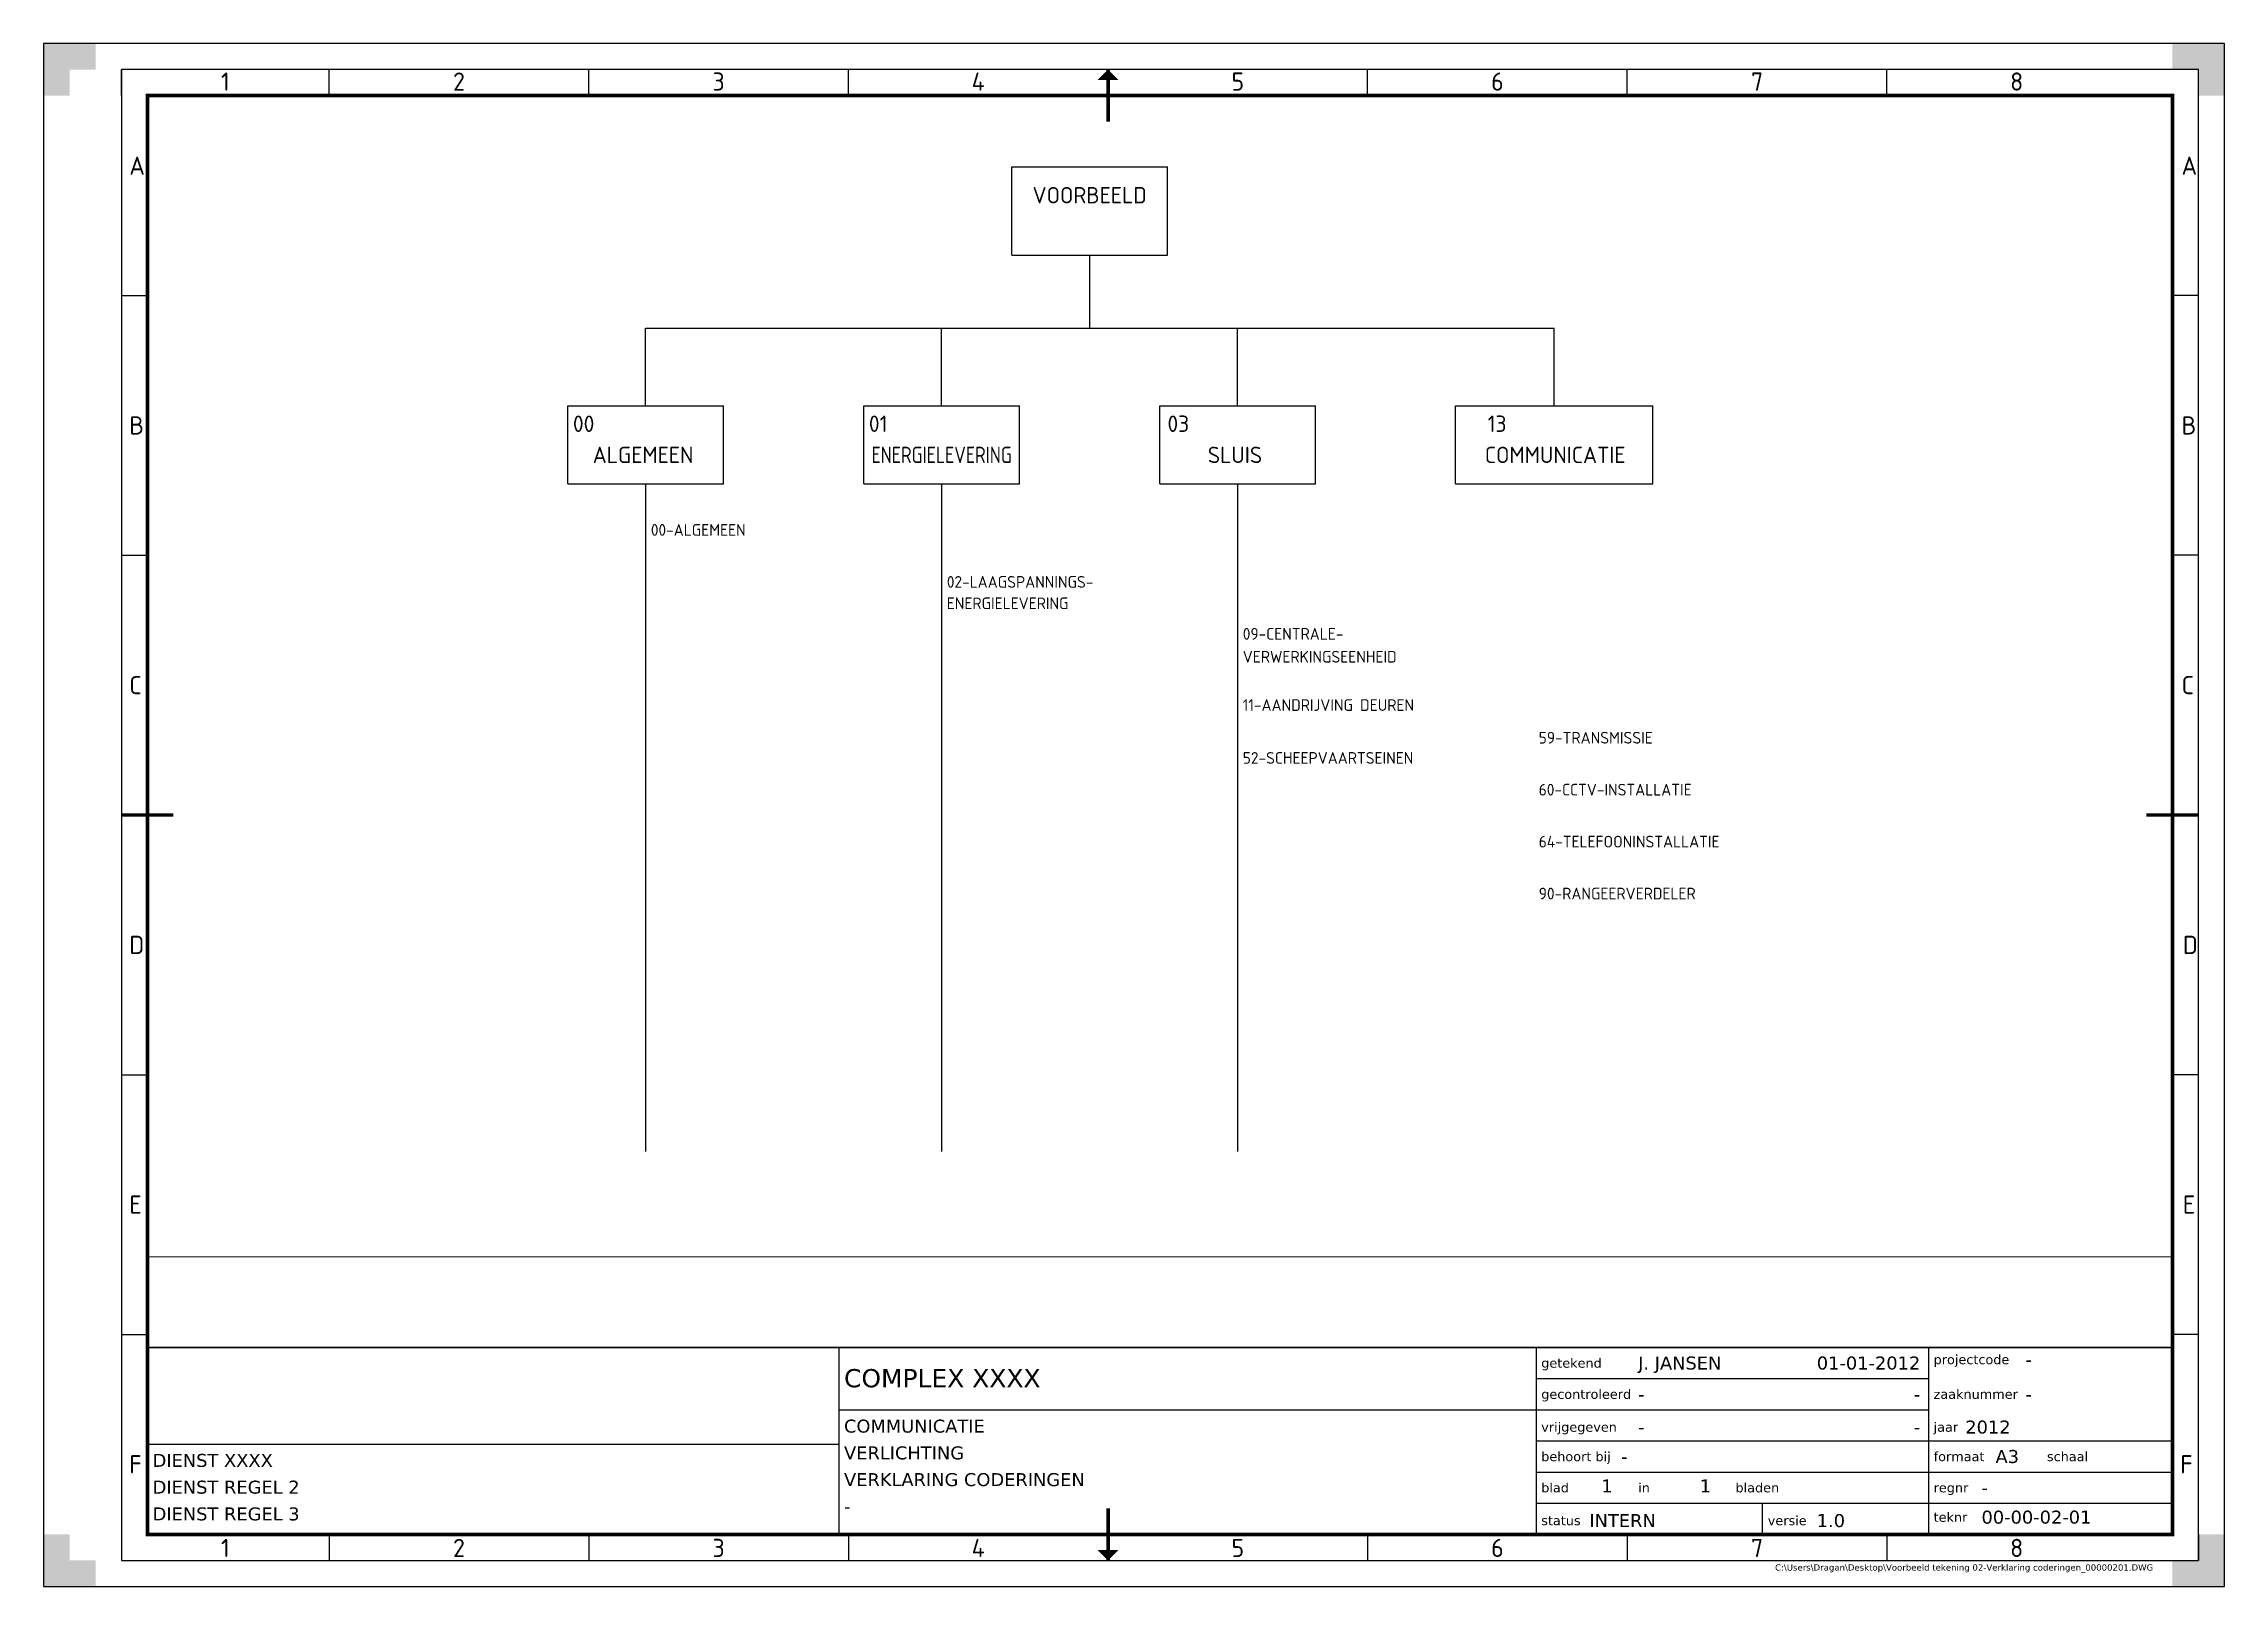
# Paper-space layout '00-00-02-01' of a CAD drawing. Extents: x 0 to 420, y 0 to 297.
# The model-space entities are those that its viewports show. They can reach past a viewport. Long polylines and large blocks are cut down to what shows.
import ezdxf
from ezdxf.enums import TextEntityAlignment as Align

# ---------------------------------------------------------------- set-up
doc = ezdxf.new("R2010")
doc.units = 0
for name, color, linetype, lineweight in [('N-CO-KL-ET_SCHEMA_DIAGRAM-G', 7, 'Continuous', 25), ('N-CO-KL-ET_SCHEMA_DIAGRAM-T25', 7, 'Continuous', 25), ('N-CO-KL-ET_SCHEMA_DIAGRAM-T35', 50, 'Continuous', 35), ('X-XX-AL-TEKENBLAD-S', 7, 'Continuous', 25), ('X-XX-AL-TEKENBLAD-T18', 7, 'Continuous', 18), ('X-XX-AL-TEKENBLAD-T25', 7, 'Continuous', 25), ('X-XX-AL-TEKENBLAD_KADER-G', 7, 'Continuous', 25), ('X-XX-AL-TEKENBLAD_KADER_AFSNIJMARKERING-G', 7, 'Continuous', 25), ('X-XX-AL-TEKENBLAD_KADER_CENTERMARKERING-G', 7, 'Continuous', 25), ('X-XX-AL-TEKENBLAD_KADER_ROOSTERVERDELING-G', 7, 'Continuous', 25), ('X-XX-AL-TEKENBLAD_KADER_ROOSTERVERDELING-T35', 7, 'Continuous', 35), ('X-XX-AL-TEKENBLAD_KADER_VOUWMERK-G', 7, 'Continuous', 18), ('X-XX-AL-TEKENBLAD_TITELBLOK-G', 7, 'Continuous', 25), ('X-XX-AL-TEKENBLAD_VIEWPORT-G', 7, 'Continuous', 18)]:
    doc.layers.add(name, color=color, linetype=linetype, lineweight=lineweight)
doc.styles.add('NLCS-ISO', font='NLCS-ISO.ttf')
doc.styles.add('VERDANA', font='verdana.ttf')

# ---------------------------------------------------------------- blocks, each defined once
blk = doc.blocks.new('SAL-TEKENBLAD-A3-SO')
at = {"layer": 'X-XX-AL-TEKENBLAD_KADER_AFSNIJMARKERING-G'}
for points in [[(10, 297), (0, 297), (0, 287), (5, 287), (5, 292), (10, 292)], [(420, 287), (420, 297), (410, 297), (410, 292), (415, 292), (415, 287)], [(0, 10), (0, 0), (10, 0), (10, 5), (5, 5), (5, 10)], [(410, 0), (420, 0), (420, 10), (415, 10), (415, 5), (410, 5)]]:
    blk.add_hatch(color=256, dxfattribs=at).paths.add_polyline_path(points)
at = {"layer": 'X-XX-AL-TEKENBLAD_KADER_VOUWMERK-G'}
for points in [[(203, 290), (205, 292), (207, 290)], [(203, 7), (205, 5), (207, 7)]]:
    blk.add_hatch(color=256, dxfattribs=at).paths.add_polyline_path(points)
at = {"layer": 'X-XX-AL-TEKENBLAD_KADER-G'}
for p, q in [((420, 297), (0, 297)), ((0, 297), (0, 0)), ((420, 0), (420, 297)), ((0, 0), (420, 0))]:
    blk.add_line(p, q, dxfattribs=at)
at = {"layer": 'X-XX-AL-TEKENBLAD_KADER-G', "const_width": 0.7}
blk.add_lwpolyline([(20, 10), (410, 10), (410, 287), (20, 287)], close=True, dxfattribs=at)
at = {"layer": 'X-XX-AL-TEKENBLAD_KADER_CENTERMARKERING-G', "const_width": 0.7, "flags": 128}
for points in [[(205, 292), (205, 282)], [(15, 148.5), (25, 148.5)], [(415, 148.5), (405, 148.5)], [(205, 5), (205, 15)]]:
    blk.add_lwpolyline(points, dxfattribs=at)
at = {"layer": 'X-XX-AL-TEKENBLAD_KADER_ROOSTERVERDELING-G'}
for p, q in [((415, 292), (15, 292)), ((15, 287), (15, 292)), ((15, 292), (15, 5)), ((55, 287), (55, 292)), ((105, 287), (105, 292)), ((155, 287), (155, 292)), ((255, 287), (255, 292)), ((305, 287), (305, 292)), ((355, 287), (355, 292)), ((415, 287), (415, 292)), ((415, 5), (415, 292)), ((15, 248.5), (20, 248.5)), ((415, 248.5), (410, 248.5)), ((15, 198.5), (20, 198.5)), ((415, 198.5), (410, 198.5)), ((15, 98.5), (20, 98.5)), ((415, 98.5), (410, 98.5)), ((15, 48.5), (20, 48.5)), ((415, 48.5), (410, 48.5)), ((15, 10), (15, 5)), ((55, 10), (55, 5)), ((105, 10), (105, 5)), ((155, 10), (155, 5)), ((255, 10), (255, 5)), ((305, 10), (305, 5)), ((355, 10), (355, 5)), ((415, 10), (415, 5)), ((15, 5), (415, 5))]:
    blk.add_line(p, q, dxfattribs=at)
at = {"layer": 'X-XX-AL-TEKENBLAD_KADER_ROOSTERVERDELING-T35', "lineweight": 35, "style": 'NLCS-ISO'}
for s, p in [('1', (35, 286.9)), ('2', (80, 286.9)), ('3', (130, 286.9)), ('4', (180, 286.9)), ('5', (230, 286.9)), ('6', (280, 286.9)), ('7', (330, 286.9)), ('8', (380, 286.9)), ('1', (35, 4.6)), ('2', (80, 4.6)), ('3', (130, 4.6)), ('4', (180, 4.6)), ('5', (230, 4.6)), ('6', (280, 4.6)), ('7', (330, 4.6)), ('8', (380, 4.6))]:
    blk.add_text(s, height=3.5, dxfattribs=at).set_placement(p, align=Align.BOTTOM_CENTER)
for s, p in [('A', (16.5, 273.5)), ('A', (411.75, 273.5)), ('B', (16.5, 223.5)), ('B', (411.75, 223.5)), ('C', (16.5, 173.5)), ('C', (411.75, 173.5)), ('D', (16.5, 123.5)), ('D', (412, 123.5)), ('E', (16.5, 73.5)), ('E', (412, 73.5)), ('F', (16.5, 23.5)), ('F', (411.5, 23.5))]:
    blk.add_text(s, height=3.5, dxfattribs=at).set_placement(p, align=Align.MIDDLE_LEFT)
blk = doc.blocks.new('SAL-TITELBLOK_RWS_LANG')
at = {"layer": 'X-XX-AL-TEKENBLAD_TITELBLOK-G'}
for p, q in [((-256.85, 36), (-256.85, 0)), ((-122.57, 36), (-122.57, 0)), ((-47, 36), (-47, 0)), ((-122.57, 30), (-47, 30)), ((-256.85, 24), (-122.57, 24)), ((-122.57, 24), (-47, 24)), ((-390, 17.4), (-256.85, 17.4)), ((-122.57, 18), (0, 18)), ((-122.57, 12), (0, 12)), ((-122.57, 6), (0, 6)), ((-78.94, 0), (-78.94, 6))]:
    blk.add_line(p, q, dxfattribs=at)
at = {"layer": 'X-XX-AL-TEKENBLAD_TITELBLOK-G', "const_width": 0.3}
blk.add_lwpolyline([(0, 0), (0, 36), (-390, 36), (-390, 0)], close=True, dxfattribs=at)
at = {"layer": 'X-XX-AL-TEKENBLAD-T18', "style": 'VERDANA'}
for s, p in [('getekend', (-121.57, 33)), ('projectcode', (-46, 33.67)), ('gecontroleerd', (-121.57, 27)), ('zaaknummer', (-46, 27)), ('vrijgegeven', (-121.57, 20.67)), ('jaar', (-46, 20.67)), ('behoort bij', (-121.57, 15)), ('formaat', (-46, 15)), ('schaal', (-24.17, 15)), ('blad                 in                     bladen', (-121.57, 9)), ('regnr', (-46, 9)), ('teknr', (-46, 3.33)), ('status', (-121.57, 2.67)), ('versie', (-77.94, 2.67))]:
    blk.add_text(s, height=1.8, dxfattribs=at).set_placement(p, align=Align.MIDDLE_LEFT)
at = {"layer": 'X-XX-AL-TEKENBLAD-T25', "insert": (-3.71, -5.76), "char_height": 1.2, "attachment_point": 3, "style": 'VERDANA'}
blk.add_mtext('C:\\\\Users\\\\Dragan\\\\Desktop\\\\Voorbeeld tekening 02-Verklaring coderingen_00000201.DWG', dxfattribs=at)
at = {"layer": 'X-XX-AL-TEKENBLAD-T25', "style": 'VERDANA', "flags": 3}
for tag, p in [('NL_META_DOCUMENTSOORT', (-44, 43.39)), ('NL_META_EIGENAAR', (-44, 38.55))]:
    blk.add_attdef(tag, p, '', height=2.5, dxfattribs=at)
at = {"layer": 'X-XX-AL-TEKENBLAD-T25', "style": 'VERDANA'}
for tag, p in [('NL_META_OPSTELLER', (-102.91, 33)), ('NL_META_PROJECTCODE', (-28.34, 33.67)), ('NL_META_CONTROLER', (-102.91, 27)), ('NL_META_ZAAKNUMMER', (-28.32, 27)), ('NL_META_AUTORISATOR', (-102.91, 20.67)), ('NL_META_JAAR', (-39.9, 20.67)), ('NL_META_RELATIE', (-106.2, 15)), ('NL_META_FORMAAT', (-34.08, 15)), ('NL_META_SCHAAL', (-14.74, 15)), ('NL_META_DOCUMENTNR', (-36.78, 9)), ('NL_META_ID_NUMMER', (-36.78, 3.33)), ('NL_META_DOCUMENTSTATUS', (-112.3, 2.67)), ('NL_META_REVISIE', (-68.51, 2.67))]:
    blk.add_attdef(tag, text='', height=2.5, dxfattribs=at).set_placement(p, align=Align.MIDDLE_LEFT)
for tag, p in [('NL_META_TEKEN_DATUM', (-48.57, 33)), ('NL_META_CONTROLE_DATUM', (-48.57, 27)), ('NL_META_VRIJGAVE_DATUM', (-48.57, 20.67))]:
    blk.add_attdef(tag, text='', height=2.5, dxfattribs=at).set_placement(p, align=Align.MIDDLE_RIGHT)
for tag, p, height in [('NL_META_PROJECTOMSCHRIJVING', (-255.85, 28.33), 3.5), ('NL_META_TEKENINGOMSCHRIJVING_01', (-255.85, 19.6), 2.5), ('NL_META_TEKENINGOMSCHRIJVING_02', (-255.85, 14.45), 2.5), ('NL_META_DIENST1', (-389, 13), 2.5), ('NL_META_DIENST2', (-389, 7.85), 2.5), ('NL_META_TEKENINGOMSCHRIJVING_03', (-255.85, 9.3), 2.5), ('NL_META_DIENST3', (-389, 2.7), 2.5), ('NL_META_TEKENINGOMSCHRIJVING_04', (-255.85, 4.15), 2.5)]:
    blk.add_attdef(tag, p, '', height=height, dxfattribs=at)
for tag, p in [('NL_META_BLADNUMMER', (-108.91, 9.33)), ('NL_META_AANTAL_BLADEN', (-89.95, 9.33))]:
    blk.add_attdef(tag, text='', height=2.5, dxfattribs=at).set_placement(p, align=Align.MIDDLE_CENTER)

msp = doc.modelspace()

# ---------------------------------------------------------------- linework, layer by layer
at = {"layer": 'N-CO-KL-ET_SCHEMA_DIAGRAM-G'}
for p, q in [((166.5, 202.55), (196.5, 202.55)), ((166.5, 185.55), (166.5, 202.55)), ((196.5, 185.55), (196.5, 202.55)), ((166.5, 185.55), (196.5, 185.55)), ((181.5, 185.55), (181.5, 171.55)), ((96, 171.55), (271, 171.55)), ((96, 156.55), (96, 171.55)), ((153, 156.55), (153, 171.55)), ((210, 156.55), (210, 171.55)), ((271, 156.55), (271, 171.55)), ((81, 156.55), (111, 156.55)), ((81, 141.55), (81, 156.55)), ((111, 141.55), (111, 156.55)), ((111, 141.55), (111, 156.55)), ((138, 141.55), (138, 156.55)), ((138, 156.55), (168, 156.55)), ((168, 141.55), (168, 156.55)), ((168, 141.55), (168, 156.55)), ((195, 141.55), (195, 156.55)), ((195, 156.55), (225, 156.55)), ((225, 141.55), (225, 156.55)), ((252, 156.55), (290, 156.55)), ((252, 141.55), (252, 156.55)), ((290, 141.55), (290, 156.55)), ((81, 141.55), (111, 141.55)), ((96, 141.55), (96, 13.05)), ((138, 141.55), (168, 141.55)), ((153, 141.55), (153, 13.05)), ((195, 141.55), (225, 141.55)), ((210, 141.55), (210, 13.05)), ((252, 141.55), (290, 141.55))]:
    msp.add_line(p, q, dxfattribs=at)

# ---------------------------------------------------------------- texts
at = {"layer": 'N-CO-KL-ET_SCHEMA_DIAGRAM-T25', "style": 'NLCS-ISO'}
for s, p in [('00-ALGEMEEN', (97, 131.55)), ('02-LAAGSPANNINGS-', (154, 121.55)), ('ENERGIELEVERING', (154, 117.43)), ('09-CENTRALE-', (211, 111.55)), ('VERWERKINGSEENHEID', (211, 107.14)), ('11-AANDRIJVING DEUREN', (211, 97.84)), ('59-TRANSMISSIE', (268, 91.55)), ('52-SCHEEPVAARTSEINEN', (211, 87.66)), ('60-CCTV-INSTALLATIE', (268, 81.55)), ('64-TELEFOONINSTALLATIE', (268, 71.55)), ('90-RANGEERVERDELER', (268, 61.55))]:
    msp.add_text(s, height=2.25, dxfattribs=at).set_placement(p)
at = {"layer": 'N-CO-KL-ET_SCHEMA_DIAGRAM-T35', "style": 'NLCS-ISO'}
for s, p in [('VOORBEELD', (181.5, 195.55)), ('ALGEMEEN', (95.5, 145.55)), ('SLUIS', (209.5, 145.55)), ('COMMUNICATIE', (271.17, 145.55))]:
    msp.add_text(s, height=3.15, dxfattribs=at).set_placement(p, align=Align.CENTER)
for s, p in [('00', (82, 151.55)), ('01', (139, 151.55)), ('03', (196.5, 151.55)), ('13', (258.17, 151.55))]:
    msp.add_text(s, height=3.15, dxfattribs=at).set_placement(p)
at = {"layer": 'N-CO-KL-ET_SCHEMA_DIAGRAM-T35', "style": 'NLCS-ISO', "width": 0.816327}
msp.add_text('ENERGIELEVERING', height=3.15, dxfattribs=at).set_placement((139.5, 145.55), (166.5, 145.55), align=Align.FIT)

psp = doc.layouts.new('00-00-02-01')

# ---------------------------------------------------------------- linework, layer by layer
at = {"layer": 'X-XX-AL-TEKENBLAD_VIEWPORT-G'}
psp.add_lwpolyline([(20, 67.62), (20, 287), (410, 287), (410, 63.45), (20, 63.45)], close=True, dxfattribs=at)

# ---------------------------------------------------------------- block references
at = {"layer": 'X-XX-AL-TEKENBLAD-S'}
psp.add_blockref('SAL-TEKENBLAD-A3-SO', (0, 0), dxfattribs=at)
at = {"layer": 'X-XX-AL-TEKENBLAD_VIEWPORT-G'}
ref = psp.add_blockref('SAL-TITELBLOK_RWS_LANG', (410, 10), dxfattribs=at)
ref.add_attrib('NL_META_DOCUMENTNR', '-', dxfattribs={"layer": 'X-XX-AL-TEKENBLAD-T25', "height": 2.5, "style": 'VERDANA'}).set_placement((373.22, 19), align=Align.MIDDLE_LEFT)
ref.add_attrib('NL_META_ID_NUMMER', '00-00-02-01', dxfattribs={"layer": 'X-XX-AL-TEKENBLAD-T25', "height": 2.5, "style": 'VERDANA'}).set_placement((373.22, 13.33), align=Align.MIDDLE_LEFT)
ref.add_attrib('NL_META_PROJECTOMSCHRIJVING', 'COMPLEX XXXX', (154.15, 38.33), dxfattribs={"layer": 'X-XX-AL-TEKENBLAD-T25', "height": 3.5, "style": 'VERDANA'})
ref.add_attrib('NL_META_TEKENINGOMSCHRIJVING_01', 'COMMUNICATIE', (154.15, 29.6), dxfattribs={"layer": 'X-XX-AL-TEKENBLAD-T25', "height": 2.5, "style": 'VERDANA'})
ref.add_attrib('NL_META_TEKENINGOMSCHRIJVING_02', 'VERLICHTING', (154.15, 24.45), dxfattribs={"layer": 'X-XX-AL-TEKENBLAD-T25', "height": 2.5, "style": 'VERDANA'})
ref.add_attrib('NL_META_TEKENINGOMSCHRIJVING_03', 'VERKLARING CODERINGEN', (154.15, 19.3), dxfattribs={"layer": 'X-XX-AL-TEKENBLAD-T25', "height": 2.5, "style": 'VERDANA'})
ref.add_attrib('NL_META_TEKENINGOMSCHRIJVING_04', '-', (154.15, 14.15), dxfattribs={"layer": 'X-XX-AL-TEKENBLAD-T25', "height": 2.5, "style": 'VERDANA'})
ref.add_attrib('NL_META_DIENST1', 'DIENST XXXX', (21, 23), dxfattribs={"layer": 'X-XX-AL-TEKENBLAD-T25', "height": 2.5, "style": 'VERDANA'})
ref.add_attrib('NL_META_DIENST2', 'DIENST REGEL 2', (21, 17.85), dxfattribs={"layer": 'X-XX-AL-TEKENBLAD-T25', "height": 2.5, "style": 'VERDANA'})
ref.add_attrib('NL_META_DIENST3', 'DIENST REGEL 3', (21, 12.7), dxfattribs={"layer": 'X-XX-AL-TEKENBLAD-T25', "height": 2.5, "style": 'VERDANA'})
ref.add_attrib('NL_META_PROJECTCODE', '-', dxfattribs={"layer": 'X-XX-AL-TEKENBLAD-T25', "height": 2.5, "style": 'VERDANA'}).set_placement((381.66, 43.67), align=Align.MIDDLE_LEFT)
ref.add_attrib('NL_META_ZAAKNUMMER', '-', dxfattribs={"layer": 'X-XX-AL-TEKENBLAD-T25', "height": 2.5, "style": 'VERDANA'}).set_placement((381.68, 37), align=Align.MIDDLE_LEFT)
ref.add_attrib('NL_META_JAAR', '2012', dxfattribs={"layer": 'X-XX-AL-TEKENBLAD-T25', "height": 2.5, "style": 'VERDANA'}).set_placement((370.1, 30.67), align=Align.MIDDLE_LEFT)
ref.add_attrib('NL_META_RELATIE', '-', dxfattribs={"layer": 'X-XX-AL-TEKENBLAD-T25', "height": 2.5, "style": 'VERDANA'}).set_placement((303.8, 25), align=Align.MIDDLE_LEFT)
ref.add_attrib('NL_META_DOCUMENTSTATUS', 'INTERN', dxfattribs={"layer": 'X-XX-AL-TEKENBLAD-T25', "height": 2.5, "style": 'VERDANA'}).set_placement((297.7, 12.67), align=Align.MIDDLE_LEFT)
ref.add_attrib('NL_META_REVISIE', '1.0', dxfattribs={"layer": 'X-XX-AL-TEKENBLAD-T25', "height": 2.5, "style": 'VERDANA'}).set_placement((341.49, 12.67), align=Align.MIDDLE_LEFT)
ref.add_attrib('NL_META_BLADNUMMER', '1', dxfattribs={"layer": 'X-XX-AL-TEKENBLAD-T25', "height": 2.5, "style": 'VERDANA'}).set_placement((301.09, 19.33), align=Align.MIDDLE_CENTER)
ref.add_attrib('NL_META_AANTAL_BLADEN', '1', dxfattribs={"layer": 'X-XX-AL-TEKENBLAD-T25', "height": 2.5, "style": 'VERDANA'}).set_placement((320.05, 19.33), align=Align.MIDDLE_CENTER)
ref.add_attrib('NL_META_FORMAAT', 'A3', dxfattribs={"layer": 'X-XX-AL-TEKENBLAD-T25', "height": 2.5, "style": 'VERDANA'}).set_placement((375.92, 25), align=Align.MIDDLE_LEFT)
ref.add_attrib('NL_META_OPSTELLER', 'J. JANSEN', dxfattribs={"layer": 'X-XX-AL-TEKENBLAD-T25', "height": 2.5, "style": 'VERDANA'}).set_placement((307.09, 43), align=Align.MIDDLE_LEFT)
ref.add_attrib('NL_META_TEKEN_DATUM', '01-01-2012', dxfattribs={"layer": 'X-XX-AL-TEKENBLAD-T25', "height": 2.5, "style": 'VERDANA'}).set_placement((361.43, 43), align=Align.MIDDLE_RIGHT)
ref.add_attrib('NL_META_CONTROLER', '-', dxfattribs={"layer": 'X-XX-AL-TEKENBLAD-T25', "height": 2.5, "style": 'VERDANA'}).set_placement((307.09, 37), align=Align.MIDDLE_LEFT)
ref.add_attrib('NL_META_CONTROLE_DATUM', '-', dxfattribs={"layer": 'X-XX-AL-TEKENBLAD-T25', "height": 2.5, "style": 'VERDANA'}).set_placement((361.43, 37), align=Align.MIDDLE_RIGHT)
ref.add_attrib('NL_META_AUTORISATOR', '-', dxfattribs={"layer": 'X-XX-AL-TEKENBLAD-T25', "height": 2.5, "style": 'VERDANA'}).set_placement((307.09, 30.67), align=Align.MIDDLE_LEFT)
ref.add_attrib('NL_META_VRIJGAVE_DATUM', '-', dxfattribs={"layer": 'X-XX-AL-TEKENBLAD-T25', "height": 2.5, "style": 'VERDANA'}).set_placement((361.43, 30.67), align=Align.MIDDLE_RIGHT)

# ---------------------------------------------------------------- viewports
vp = psp.add_viewport(center=(215, 175.23), size=(390, 223.5491), view_center_point=(195.05, 104.53), view_height=223.5491, dxfattribs=at)
vp.dxf.flags = 0x10000  # cut along an outline
vp.dxf.clipping_boundary_handle = psp.add_lwpolyline([(20, 67.62), (20, 287), (410, 287), (410, 63.45), (20, 63.45)], format="xyb", close=True, dxfattribs={"invisible": 1}).dxf.handle

doc.saveas('drawing.dxf')
